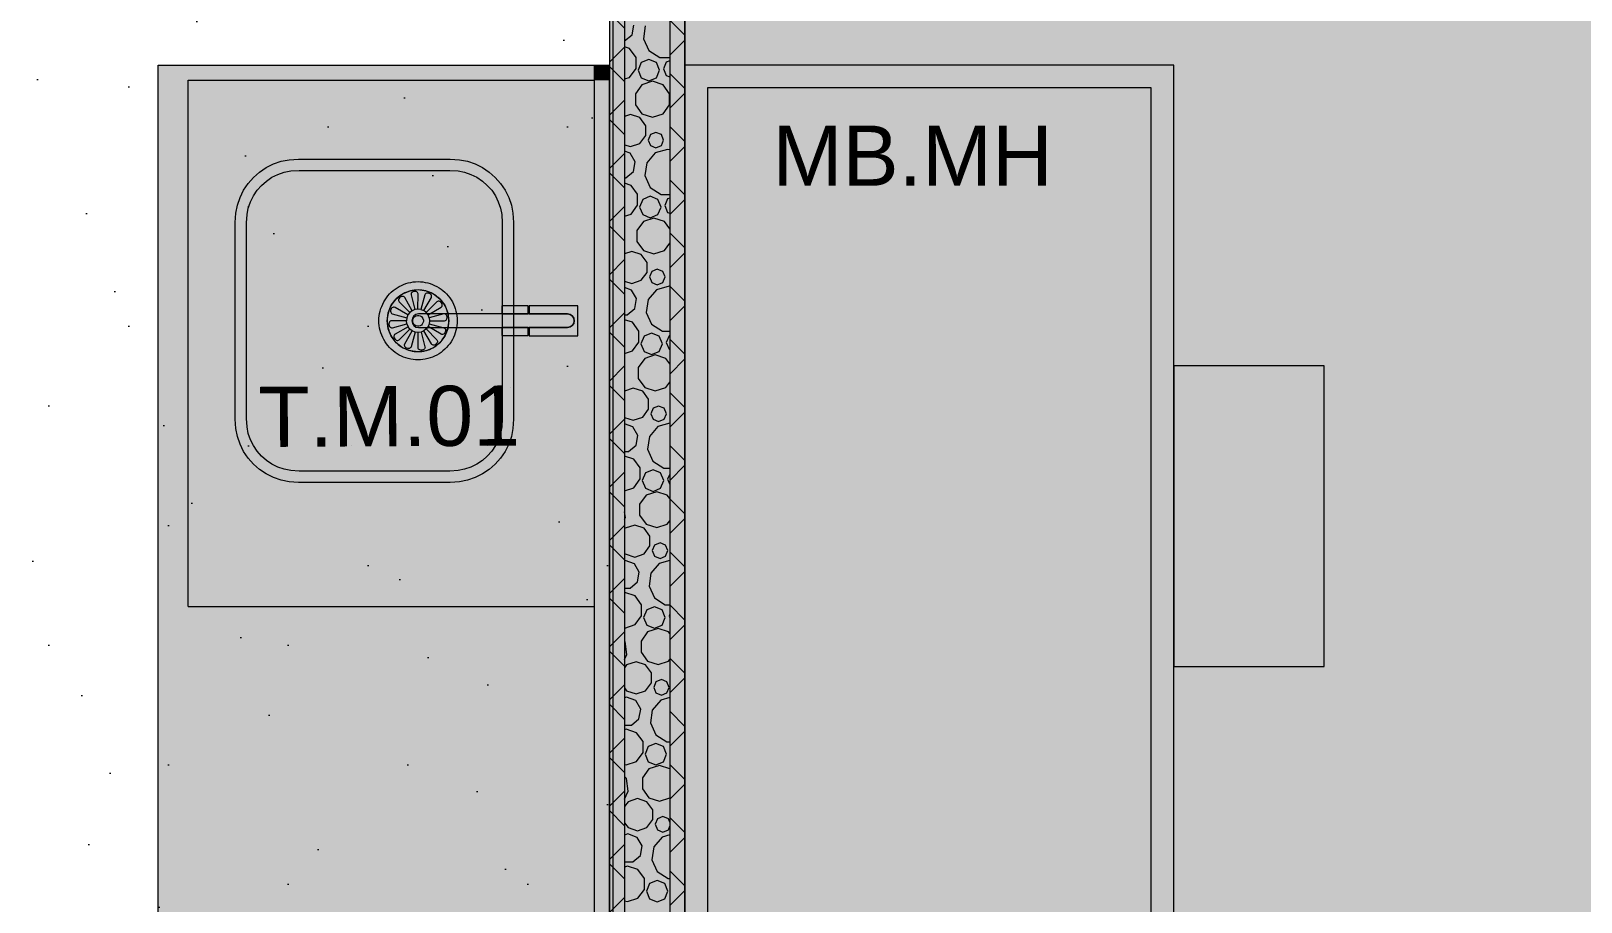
# Model space of a CAD drawing. Header units: metres. Extents: x -77 to 21.6, y -70.6 to -27.7.
# Drawn here: x -59.633 to -57.573, y -41.313 to -40.155 of the extents above; entities that cross this region are included whole.
import ezdxf

# ---------------------------------------------------------------- set-up
doc = ezdxf.new("R2010")
doc.units = ezdxf.units.M
doc.header["$MEASUREMENT"] = 0
for name, color, linetype, lineweight, true_color in [('LAJES.EST_Caneta_No__18', 7, 'Continuous', 0, 0xdfdfdf), ('LAJES.EST_Caneta_No__254', 7, 'Continuous', 0, 0xd1c9ad), ('LOUCAS-METAIS.ARQ_Caneta_No__13', 7, 'Continuous', 0, 0xaaaaaa), ('LOUCAS-METAIS.ARQ_Caneta_No__18', 7, 'Continuous', 0, 0xdfdfdf), ('LOUCAS-METAIS.ARQ_Caneta_No__19', 7, 'Continuous', 0, 0xe9e9e9), ('ZONA_Caneta_No__56', 7, 'Continuous', 0, 0xffe495)]:
    doc.layers.add(name, color=color, linetype=linetype, lineweight=lineweight, true_color=true_color)
for name, color, linetype, lineweight in [('LAJES.EST_Caneta_No__96', 252, 'Continuous', 0), ('MOBILIÁRIO_Caneta_No__96', 252, 'Continuous', 0), ('NOTAS BANCADAS_Caneta_No__99', 7, 'Continuous', 20), ('NOTAS-LAYOUT.EXEC_Caneta_No__99', 7, 'Continuous', 20), ('PAREDE CONSTRUIR_Caneta_No__241', 7, 'Continuous', 13), ('PAREDE CONSTRUIR_Caneta_No__83', 84, 'Continuous', 0), ('PAREDE CONSTRUIR_Caneta_No__96', 252, 'Continuous', 0)]:
    doc.layers.add(name, color=color, linetype=linetype, lineweight=lineweight)
for name, color, linetype in [('LOUCAS-METAIS.ARQ', 7, 'Continuous'), ('MOBILIÁRIO', 7, 'Continuous'), ('NOTAS BANCADAS', 7, 'Continuous'), ('NOTAS-LAYOUT.EXEC', 7, 'Continuous'), ('PAREDE CONSTRUIR', 7, 'Continuous')]:
    doc.layers.add(name, color=color, linetype=linetype)
doc.styles.add('GENERATED_STYLE_1', font='arial.ttf')
pattern_1 = [(45, (0, 0.5), (-0.159099, 0.159099), [0, -0.15, 0, -0.225]), (110, (0.5, 0.5), (0.21143084, 0.07695453), [0, -0.11, 0, -0.19])]
pattern_2 = [(45, (0, 0), (-0.03535534, 0.03535534), []), (135, (0, 0), (0.03535534, 0.03535534), [])]

# ---------------------------------------------------------------- blocks, each defined once
blk = doc.blocks.new('*X65')
at = {"layer": 'PAREDE CONSTRUIR_Caneta_No__96', "color": 252, "linetype": 'Continuous', "lineweight": 0}
for p, q in [((-58.8339, -40.1597), (-58.8316, -40.1468)), ((-58.8163, -40.1481), (-58.8187, -40.1651)), ((-58.8437, -40.168), (-58.8339, -40.1597)), ((-58.8187, -40.1651), (-58.8116, -40.1808)), ((-58.8371, -40.1782), (-58.8437, -40.176)), ((-58.8285, -40.19), (-58.8371, -40.1782)), ((-58.8285, -40.2046), (-58.8285, -40.19)), ((-58.8115, -40.1926), (-58.8216, -40.1968)), ((-58.8116, -40.1808), (-58.7971, -40.1901)), ((-58.8014, -40.1968), (-58.8115, -40.1926)), ((-58.7971, -40.1901), (-58.7837, -40.1901)), ((-58.8371, -40.2165), (-58.8285, -40.2046)), ((-58.8216, -40.1968), (-58.8258, -40.2069)), ((-58.8258, -40.2069), (-58.8216, -40.217)), ((-58.7972, -40.2069), (-58.8014, -40.1968)), ((-58.8014, -40.217), (-58.7972, -40.2069)), ((-58.7884, -40.1962), (-58.7921, -40.2051)), ((-58.7921, -40.2051), (-58.7884, -40.214)), ((-58.7837, -40.1943), (-58.7884, -40.1962)), ((-58.7884, -40.214), (-58.7837, -40.2159)), ((-58.8437, -40.2186), (-58.8371, -40.2165)), ((-58.8207, -40.2262), (-58.8293, -40.2382)), ((-58.8216, -40.217), (-58.8115, -40.2212)), ((-58.8066, -40.2217), (-58.8207, -40.2262)), ((-58.8115, -40.2212), (-58.8014, -40.217)), ((-58.7926, -40.2262), (-58.8066, -40.2217)), ((-58.784, -40.2382), (-58.7926, -40.2262)), ((-58.8293, -40.2382), (-58.8293, -40.2529)), ((-58.8293, -40.2529), (-58.8207, -40.2648)), ((-58.7926, -40.2648), (-58.784, -40.2529)), ((-58.784, -40.2529), (-58.784, -40.2382)), ((-58.8359, -40.266), (-58.8437, -40.2685)), ((-58.8234, -40.27), (-58.8359, -40.266)), ((-58.8156, -40.2807), (-58.8234, -40.27)), ((-58.8207, -40.2648), (-58.8066, -40.2694)), ((-58.8066, -40.2694), (-58.7926, -40.2648)), ((-58.8234, -40.3044), (-58.8156, -40.2938)), ((-58.8156, -40.2938), (-58.8156, -40.2807)), ((-58.8095, -40.2926), (-58.8125, -40.2999)), ((-58.8022, -40.2896), (-58.8095, -40.2926)), ((-58.7949, -40.2926), (-58.8022, -40.2896)), ((-58.7919, -40.2999), (-58.7949, -40.2926)), ((-58.8437, -40.306), (-58.8359, -40.3085)), ((-58.8363, -40.3174), (-58.8437, -40.3147)), ((-58.8297, -40.3288), (-58.8363, -40.3174)), ((-58.8359, -40.3085), (-58.8234, -40.3044)), ((-58.8031, -40.317), (-58.8144, -40.3301)), ((-58.8125, -40.2999), (-58.8095, -40.3072)), ((-58.8095, -40.3072), (-58.8022, -40.3103)), ((-58.7866, -40.3122), (-58.8031, -40.317)), ((-58.8022, -40.3103), (-58.7949, -40.3072)), ((-58.7949, -40.3072), (-58.7919, -40.2999)), ((-58.7837, -40.313), (-58.7866, -40.3122)), ((-58.832, -40.3417), (-58.8297, -40.3288)), ((-58.8144, -40.3301), (-58.8169, -40.3471)), ((-58.8437, -40.3502), (-58.8421, -40.3502)), ((-58.8352, -40.3602), (-58.8437, -40.3574)), ((-58.8421, -40.3502), (-58.832, -40.3417)), ((-58.8169, -40.3471), (-58.8097, -40.3628)), ((-58.8266, -40.372), (-58.8352, -40.3602)), ((-58.8266, -40.3866), (-58.8266, -40.372)), ((-58.8197, -40.3788), (-58.8239, -40.3889)), ((-58.8096, -40.3746), (-58.8197, -40.3788)), ((-58.8097, -40.3628), (-58.7952, -40.3721)), ((-58.7995, -40.3788), (-58.8096, -40.3746)), ((-58.7953, -40.3889), (-58.7995, -40.3788)), ((-58.7952, -40.3721), (-58.7837, -40.3721)), ((-58.7866, -40.3782), (-58.7903, -40.3871)), ((-58.7837, -40.377), (-58.7866, -40.3782)), ((-58.8437, -40.4012), (-58.8352, -40.3984)), ((-58.8352, -40.3984), (-58.8266, -40.3866)), ((-58.8239, -40.3889), (-58.8197, -40.399)), ((-58.8197, -40.399), (-58.8096, -40.4032)), ((-58.8096, -40.4032), (-58.7995, -40.399)), ((-58.7995, -40.399), (-58.7953, -40.3889)), ((-58.7903, -40.3871), (-58.7866, -40.396)), ((-58.7866, -40.396), (-58.7837, -40.3971)), ((-58.8188, -40.4082), (-58.8275, -40.4202)), ((-58.8275, -40.4202), (-58.8275, -40.4349)), ((-58.8048, -40.4037), (-58.8188, -40.4082)), ((-58.7908, -40.4082), (-58.8048, -40.4037)), ((-58.7837, -40.418), (-58.7908, -40.4082)), ((-58.8275, -40.4349), (-58.8188, -40.4468)), ((-58.7908, -40.4468), (-58.7837, -40.4371)), ((-58.834, -40.4479), (-58.8437, -40.4511)), ((-58.8215, -40.452), (-58.834, -40.4479)), ((-58.8138, -40.4627), (-58.8215, -40.452)), ((-58.8188, -40.4468), (-58.8048, -40.4514)), ((-58.8048, -40.4514), (-58.7908, -40.4468)), ((-58.8215, -40.4864), (-58.8138, -40.4758)), ((-58.8138, -40.4758), (-58.8138, -40.4627)), ((-58.8076, -40.4746), (-58.8107, -40.4819)), ((-58.8107, -40.4819), (-58.8076, -40.4892)), ((-58.8003, -40.4716), (-58.8076, -40.4746)), ((-58.793, -40.4746), (-58.8003, -40.4716)), ((-58.79, -40.4819), (-58.793, -40.4746)), ((-58.793, -40.4892), (-58.79, -40.4819)), ((-58.8437, -40.4874), (-58.834, -40.4905)), ((-58.8345, -40.4994), (-58.8437, -40.4961)), ((-58.8279, -40.5108), (-58.8345, -40.4994)), ((-58.834, -40.4905), (-58.8215, -40.4864)), ((-58.8013, -40.499), (-58.8126, -40.512)), ((-58.8076, -40.4892), (-58.8003, -40.4923)), ((-58.7847, -40.4942), (-58.8013, -40.499)), ((-58.8003, -40.4923), (-58.793, -40.4892)), ((-58.7837, -40.4945), (-58.7847, -40.4942)), ((-58.8402, -40.5321), (-58.8302, -40.5237)), ((-58.8302, -40.5237), (-58.8279, -40.5108)), ((-58.8126, -40.512), (-58.815, -40.5291)), ((-58.8437, -40.5321), (-58.8402, -40.5321)), ((-58.8334, -40.5422), (-58.8437, -40.5388)), ((-58.8248, -40.554), (-58.8334, -40.5422)), ((-58.815, -40.5291), (-58.8079, -40.5448)), ((-58.8248, -40.5686), (-58.8248, -40.554)), ((-58.8179, -40.5608), (-58.8221, -40.5709)), ((-58.8078, -40.5566), (-58.8179, -40.5608)), ((-58.8079, -40.5448), (-58.7933, -40.5541)), ((-58.7977, -40.5608), (-58.8078, -40.5566)), ((-58.7935, -40.5709), (-58.7977, -40.5608)), ((-58.7933, -40.5541), (-58.7837, -40.5541)), ((-58.7847, -40.5602), (-58.7884, -40.5691)), ((-58.7837, -40.5598), (-58.7847, -40.5602)), ((-58.8437, -40.5838), (-58.8334, -40.5804)), ((-58.8334, -40.5804), (-58.8248, -40.5686)), ((-58.8221, -40.5709), (-58.8179, -40.581)), ((-58.8179, -40.581), (-58.8078, -40.5852)), ((-58.8029, -40.5857), (-58.817, -40.5902)), ((-58.8078, -40.5852), (-58.7977, -40.581)), ((-58.7889, -40.5902), (-58.8029, -40.5857)), ((-58.7977, -40.581), (-58.7935, -40.5709)), ((-58.7884, -40.5691), (-58.7847, -40.578)), ((-58.7847, -40.578), (-58.7837, -40.5784)), ((-58.817, -40.5902), (-58.8256, -40.6022)), ((-58.8256, -40.6022), (-58.8256, -40.6169)), ((-58.7837, -40.5974), (-58.7889, -40.5902)), ((-58.8256, -40.6169), (-58.817, -40.6288)), ((-58.7889, -40.6288), (-58.7837, -40.6217)), ((-58.8322, -40.6299), (-58.8437, -40.6337)), ((-58.8197, -40.634), (-58.8322, -40.6299)), ((-58.8119, -40.6446), (-58.8197, -40.634)), ((-58.817, -40.6288), (-58.8029, -40.6334)), ((-58.8119, -40.6578), (-58.8119, -40.6446)), ((-58.8029, -40.6334), (-58.7889, -40.6288)), ((-58.8197, -40.6684), (-58.8119, -40.6578)), ((-58.8058, -40.6566), (-58.8088, -40.6639)), ((-58.8088, -40.6639), (-58.8058, -40.6712)), ((-58.7985, -40.6536), (-58.8058, -40.6566)), ((-58.7912, -40.6566), (-58.7985, -40.6536)), ((-58.7881, -40.6639), (-58.7912, -40.6566)), ((-58.7912, -40.6712), (-58.7881, -40.6639)), ((-58.8437, -40.6687), (-58.8322, -40.6725)), ((-58.8326, -40.6814), (-58.8437, -40.6774)), ((-58.826, -40.6928), (-58.8326, -40.6814)), ((-58.8322, -40.6725), (-58.8197, -40.6684)), ((-58.7994, -40.681), (-58.8107, -40.694)), ((-58.8058, -40.6712), (-58.7985, -40.6743)), ((-58.7837, -40.6764), (-58.7994, -40.681)), ((-58.7985, -40.6743), (-58.7912, -40.6712)), ((-58.8384, -40.7141), (-58.8283, -40.7057)), ((-58.8283, -40.7057), (-58.826, -40.6928)), ((-58.8107, -40.694), (-58.8132, -40.7111)), ((-58.8437, -40.7141), (-58.8384, -40.7141)), ((-58.8315, -40.7242), (-58.8437, -40.7202)), ((-58.8229, -40.736), (-58.8315, -40.7242)), ((-58.8132, -40.7111), (-58.806, -40.7268)), ((-58.806, -40.7268), (-58.7915, -40.7361)), ((-58.8229, -40.7506), (-58.8229, -40.736)), ((-58.816, -40.7427), (-58.8202, -40.7529)), ((-58.8059, -40.7386), (-58.816, -40.7427)), ((-58.7958, -40.7427), (-58.8059, -40.7386)), ((-58.7916, -40.7529), (-58.7958, -40.7427)), ((-58.7915, -40.7361), (-58.7837, -40.7361)), ((-58.7837, -40.7443), (-58.7865, -40.7511)), ((-58.8437, -40.7664), (-58.8315, -40.7624)), ((-58.8315, -40.7624), (-58.8229, -40.7506)), ((-58.8202, -40.7529), (-58.816, -40.763)), ((-58.816, -40.763), (-58.8059, -40.7672)), ((-58.8011, -40.7677), (-58.8151, -40.7722)), ((-58.8059, -40.7672), (-58.7958, -40.763)), ((-58.7871, -40.7722), (-58.8011, -40.7677)), ((-58.7958, -40.763), (-58.7916, -40.7529)), ((-58.7865, -40.7511), (-58.7837, -40.7579)), ((-58.8151, -40.7722), (-58.8238, -40.7842)), ((-58.8238, -40.7842), (-58.8238, -40.7989)), ((-58.7837, -40.7768), (-58.7871, -40.7722)), ((-58.8426, -40.8021), (-58.8437, -40.7942)), ((-58.8437, -40.8046), (-58.8426, -40.8021)), ((-58.8303, -40.8119), (-58.8428, -40.816)), ((-58.8178, -40.816), (-58.8303, -40.8119)), ((-58.8238, -40.7989), (-58.8151, -40.8108)), ((-58.8151, -40.8108), (-58.8011, -40.8154)), ((-58.8011, -40.8154), (-58.7871, -40.8108)), ((-58.7871, -40.8108), (-58.7837, -40.8062)), ((-58.8428, -40.816), (-58.8437, -40.8172)), ((-58.8101, -40.8266), (-58.8178, -40.816)), ((-58.8101, -40.8398), (-58.8101, -40.8266)), ((-58.8437, -40.8492), (-58.8428, -40.8504)), ((-58.8428, -40.8504), (-58.8303, -40.8545)), ((-58.8303, -40.8545), (-58.8178, -40.8504)), ((-58.8178, -40.8504), (-58.8101, -40.8398)), ((-58.8039, -40.8386), (-58.807, -40.8459)), ((-58.807, -40.8459), (-58.8039, -40.8532)), ((-58.7966, -40.8356), (-58.8039, -40.8386)), ((-58.8039, -40.8532), (-58.7966, -40.8563)), ((-58.7893, -40.8386), (-58.7966, -40.8356)), ((-58.7966, -40.8563), (-58.7893, -40.8532)), ((-58.7863, -40.8459), (-58.7893, -40.8386)), ((-58.7893, -40.8532), (-58.7863, -40.8459)), ((-58.8431, -40.8589), (-58.8437, -40.8592)), ((-58.8307, -40.8634), (-58.8431, -40.8589)), ((-58.8242, -40.8748), (-58.8307, -40.8634)), ((-58.7976, -40.863), (-58.8089, -40.876)), ((-58.7837, -40.8589), (-58.7976, -40.863)), ((-58.8365, -40.8961), (-58.8265, -40.8877)), ((-58.8265, -40.8877), (-58.8242, -40.8748)), ((-58.8089, -40.876), (-58.8113, -40.8931)), ((-58.8113, -40.8931), (-58.8041, -40.9088)), ((-58.8437, -40.8961), (-58.8365, -40.8961)), ((-58.8436, -40.9016), (-58.8437, -40.9017)), ((-58.8297, -40.9062), (-58.8436, -40.9016)), ((-58.8211, -40.918), (-58.8297, -40.9062)), ((-58.8041, -40.9088), (-58.7896, -40.9181)), ((-58.8297, -40.9444), (-58.8211, -40.9326)), ((-58.8211, -40.9326), (-58.8211, -40.918)), ((-58.8142, -40.9247), (-58.8184, -40.9349)), ((-58.8184, -40.9349), (-58.8142, -40.945)), ((-58.8041, -40.9206), (-58.8142, -40.9247)), ((-58.794, -40.9247), (-58.8041, -40.9206)), ((-58.7898, -40.9349), (-58.794, -40.9247)), ((-58.794, -40.945), (-58.7898, -40.9349)), ((-58.7896, -40.9181), (-58.7837, -40.9181)), ((-58.7837, -40.9307), (-58.7847, -40.9331)), ((-58.7847, -40.9331), (-58.7837, -40.9354)), ((-58.8437, -40.9489), (-58.8436, -40.949)), ((-58.8436, -40.949), (-58.8297, -40.9444)), ((-58.8133, -40.9542), (-58.8219, -40.9662)), ((-58.8142, -40.945), (-58.8041, -40.9491)), ((-58.7992, -40.9497), (-58.8133, -40.9542)), ((-58.8041, -40.9491), (-58.794, -40.945)), ((-58.7852, -40.9542), (-58.7992, -40.9497)), ((-58.7837, -40.9563), (-58.7852, -40.9542)), ((-58.8432, -40.967), (-58.8437, -40.9664)), ((-58.8407, -40.9841), (-58.8432, -40.967)), ((-58.8219, -40.9662), (-58.8219, -40.9809)), ((-58.8437, -40.9907), (-58.8407, -40.9841)), ((-58.8285, -40.9939), (-58.841, -40.998)), ((-58.816, -40.998), (-58.8285, -40.9939)), ((-58.8219, -40.9809), (-58.8133, -40.9928)), ((-58.8133, -40.9928), (-58.7992, -40.9974)), ((-58.7992, -40.9974), (-58.7852, -40.9928)), ((-58.7852, -40.9928), (-58.7837, -40.9908)), ((-58.841, -40.998), (-58.8437, -41.0018)), ((-58.8082, -41.0086), (-58.816, -40.998)), ((-58.8082, -41.0218), (-58.8082, -41.0086)), ((-58.7948, -41.0176), (-58.8021, -41.0206)), ((-58.7875, -41.0206), (-58.7948, -41.0176)), ((-58.8437, -41.0286), (-58.841, -41.0324)), ((-58.841, -41.0324), (-58.8285, -41.0365)), ((-58.8285, -41.0365), (-58.816, -41.0324)), ((-58.816, -41.0324), (-58.8082, -41.0218)), ((-58.8021, -41.0206), (-58.8051, -41.0279)), ((-58.8051, -41.0279), (-58.8021, -41.0352)), ((-58.8021, -41.0352), (-58.7948, -41.0383)), ((-58.7948, -41.0383), (-58.7875, -41.0352)), ((-58.7844, -41.0279), (-58.7875, -41.0206)), ((-58.7875, -41.0352), (-58.7844, -41.0279)), ((-58.8412, -41.0409), (-58.8437, -41.0418)), ((-58.8289, -41.0454), (-58.8412, -41.0409)), ((-58.8223, -41.0568), (-58.8289, -41.0454)), ((-58.8246, -41.0697), (-58.8223, -41.0568)), ((-58.807, -41.058), (-58.8095, -41.0751)), ((-58.7957, -41.045), (-58.807, -41.058)), ((-58.7837, -41.0415), (-58.7957, -41.045)), ((-58.8437, -41.0781), (-58.8347, -41.0781)), ((-58.8347, -41.0781), (-58.8246, -41.0697)), ((-58.8095, -41.0751), (-58.8023, -41.0908)), ((-58.8417, -41.0836), (-58.8437, -41.0843)), ((-58.8278, -41.0882), (-58.8417, -41.0836)), ((-58.8192, -41.1), (-58.8278, -41.0882)), ((-58.8192, -41.1146), (-58.8192, -41.1)), ((-58.8023, -41.0908), (-58.7878, -41.1001)), ((-58.7878, -41.1001), (-58.7837, -41.1001)), ((-58.8278, -41.1264), (-58.8192, -41.1146)), ((-58.8123, -41.1067), (-58.8165, -41.1168)), ((-58.8165, -41.1168), (-58.8123, -41.127)), ((-58.8022, -41.1026), (-58.8123, -41.1067)), ((-58.7921, -41.1067), (-58.8022, -41.1026)), ((-58.7879, -41.1168), (-58.7921, -41.1067)), ((-58.7921, -41.127), (-58.7879, -41.1168)), ((-58.8437, -41.1303), (-58.8417, -41.1309)), ((-58.8417, -41.1309), (-58.8278, -41.1264)), ((-58.8114, -41.1362), (-58.8201, -41.1482)), ((-58.8123, -41.127), (-58.8022, -41.1311)), ((-58.7974, -41.1317), (-58.8114, -41.1362)), ((-58.8022, -41.1311), (-58.7921, -41.127)), ((-58.7837, -41.1361), (-58.7974, -41.1317)), ((-58.8413, -41.149), (-58.8437, -41.1463)), ((-58.8389, -41.1661), (-58.8413, -41.149)), ((-58.8201, -41.1482), (-58.8201, -41.1629)), ((-58.8437, -41.1767), (-58.8389, -41.1661)), ((-58.8391, -41.18), (-58.8437, -41.1863)), ((-58.8266, -41.1759), (-58.8391, -41.18)), ((-58.8141, -41.18), (-58.8266, -41.1759)), ((-58.8201, -41.1629), (-58.8114, -41.1748)), ((-58.8064, -41.1906), (-58.8141, -41.18)), ((-58.8114, -41.1748), (-58.7974, -41.1794)), ((-58.7974, -41.1794), (-58.7837, -41.1749)), ((-58.8064, -41.2038), (-58.8064, -41.1906)), ((-58.8002, -41.2026), (-58.8033, -41.2099)), ((-58.7929, -41.1996), (-58.8002, -41.2026)), ((-58.7856, -41.2026), (-58.7929, -41.1996)), ((-58.7837, -41.2072), (-58.7856, -41.2026)), ((-58.8437, -41.2081), (-58.8391, -41.2144)), ((-58.8394, -41.2229), (-58.8437, -41.2245)), ((-58.827, -41.2274), (-58.8394, -41.2229)), ((-58.8391, -41.2144), (-58.8266, -41.2185)), ((-58.8266, -41.2185), (-58.8141, -41.2144)), ((-58.8141, -41.2144), (-58.8064, -41.2038)), ((-58.8033, -41.2099), (-58.8002, -41.2172)), ((-58.8002, -41.2172), (-58.7929, -41.2203)), ((-58.7837, -41.224), (-58.7939, -41.227)), ((-58.7929, -41.2203), (-58.7856, -41.2172)), ((-58.7856, -41.2172), (-58.7837, -41.2126)), ((-58.8205, -41.2388), (-58.827, -41.2274)), ((-58.8228, -41.2517), (-58.8205, -41.2388)), ((-58.8051, -41.24), (-58.8076, -41.2571)), ((-58.7939, -41.227), (-58.8051, -41.24)), ((-58.8437, -41.2601), (-58.8328, -41.2601)), ((-58.8328, -41.2601), (-58.8228, -41.2517)), ((-58.8076, -41.2571), (-58.8004, -41.2728)), ((-58.8399, -41.2656), (-58.8437, -41.2669)), ((-58.826, -41.2702), (-58.8399, -41.2656)), ((-58.8174, -41.282), (-58.826, -41.2702)), ((-58.8174, -41.2966), (-58.8174, -41.282)), ((-58.8004, -41.2846), (-58.8105, -41.2887)), ((-58.8004, -41.2728), (-58.7859, -41.2821)), ((-58.7903, -41.2887), (-58.8004, -41.2846)), ((-58.7859, -41.2821), (-58.7837, -41.2821)), ((-58.826, -41.3084), (-58.8174, -41.2966)), ((-58.8105, -41.2887), (-58.8147, -41.2988)), ((-58.8147, -41.2988), (-58.8105, -41.309)), ((-58.7861, -41.2988), (-58.7903, -41.2887)), ((-58.7903, -41.309), (-58.7861, -41.2988)), ((-58.8437, -41.3117), (-58.8399, -41.3129)), ((-58.8399, -41.3129), (-58.826, -41.3084)), ((-58.8105, -41.309), (-58.8004, -41.3131)), ((-58.8004, -41.3131), (-58.7903, -41.309))]:
    blk.add_line(p, q, dxfattribs=at)
blk = doc.blocks.new('LEM_cuba tramontina 400x340x140')
at = {"layer": 'LOUCAS-METAIS.ARQ_Caneta_No__18', "linetype": 'Continuous', "lineweight": 0, "true_color": 0xdfdfdf}
blk.add_hatch(color=254, dxfattribs=at).paths.add_polyline_path([(0.0843, 0.43), (0.0718, 0.4292), (0.0612, 0.4271), (0.051, 0.4236), (0.0413, 0.4188), (0.0324, 0.4128), (0.0243, 0.4057), (0.0172, 0.3976), (0.0112, 0.3887), (0.0064, 0.379), (0.0029, 0.3688), (0.0008, 0.3582), (0, 0.3457), (0, 0.0843), (0.0008, 0.0718), (0.0029, 0.0612), (0.0064, 0.051), (0.0112, 0.0413), (0.0172, 0.0324), (0.0243, 0.0243), (0.0324, 0.0172), (0.0413, 0.0112), (0.051, 0.0064), (0.0612, 0.0029), (0.0718, 0.0008), (0.0843, 0), (0.2857, 0), (0.2982, 0.0008), (0.3088, 0.0029), (0.319, 0.0064), (0.3287, 0.0112), (0.3376, 0.0172), (0.3457, 0.0243), (0.3528, 0.0324), (0.3588, 0.0413), (0.3636, 0.051), (0.3671, 0.0612), (0.3692, 0.0718), (0.37, 0.0843), (0.37, 0.3457), (0.3692, 0.3582), (0.3671, 0.3688), (0.3636, 0.379), (0.3588, 0.3887), (0.3528, 0.3976), (0.3457, 0.4057), (0.3376, 0.4128), (0.3287, 0.4188), (0.319, 0.4236), (0.3088, 0.4271), (0.2982, 0.4292), (0.2857, 0.43)])
at = {"layer": 'LOUCAS-METAIS.ARQ_Caneta_No__13', "color": 253, "linetype": 'Continuous', "lineweight": 0, "true_color": 0xaaaaaa, "flags": 128}
for points in [[(0.0843, 0.43), (0.0718, 0.4292), (0.0612, 0.4271), (0.051, 0.4236), (0.0413, 0.4188), (0.0324, 0.4128), (0.0243, 0.4057), (0.0172, 0.3976), (0.0112, 0.3887), (0.0064, 0.379), (0.0029, 0.3688), (0.0008, 0.3582), (0, 0.3457), (0, 0.0843), (0.0008, 0.0718), (0.0029, 0.0612), (0.0064, 0.051), (0.0112, 0.0413), (0.0172, 0.0324), (0.0243, 0.0243), (0.0324, 0.0172), (0.0413, 0.0112), (0.051, 0.0064), (0.0612, 0.0029), (0.0718, 0.0008), (0.0843, 0), (0.2857, 0), (0.2982, 0.0008), (0.3088, 0.0029), (0.319, 0.0064), (0.3287, 0.0112), (0.3376, 0.0172), (0.3457, 0.0243), (0.3528, 0.0324), (0.3588, 0.0413), (0.3636, 0.051), (0.3671, 0.0612), (0.3692, 0.0718), (0.37, 0.0843), (0.37, 0.3457), (0.3692, 0.3582), (0.3671, 0.3688), (0.3636, 0.379), (0.3588, 0.3887), (0.3528, 0.3976), (0.3457, 0.4057), (0.3376, 0.4128), (0.3287, 0.4188), (0.319, 0.4236), (0.3088, 0.4271), (0.2982, 0.4292), (0.2857, 0.43)], [(0.3049, 0.0174), (0.3132, 0.0203), (0.3211, 0.0242), (0.3285, 0.0291), (0.3351, 0.0349), (0.3409, 0.0415), (0.3458, 0.0489), (0.3497, 0.0568), (0.3526, 0.0651), (0.3543, 0.0738), (0.355, 0.0848), (0.355, 0.3452), (0.3543, 0.3562), (0.3526, 0.3649), (0.3497, 0.3732), (0.3458, 0.3811), (0.3409, 0.3885), (0.3351, 0.3951), (0.3285, 0.4009), (0.3211, 0.4058), (0.3132, 0.4097), (0.3049, 0.4126), (0.2962, 0.4143), (0.2852, 0.415), (0.0848, 0.415), (0.0738, 0.4143), (0.0651, 0.4126), (0.0568, 0.4097), (0.0489, 0.4058), (0.0415, 0.4009), (0.0349, 0.3951), (0.0291, 0.3885), (0.0242, 0.3811), (0.0203, 0.3732), (0.0174, 0.3649), (0.0157, 0.3562), (0.015, 0.3452), (0.015, 0.0848), (0.0157, 0.0738), (0.0174, 0.0651), (0.0203, 0.0568), (0.0242, 0.0489), (0.0291, 0.0415), (0.0349, 0.0349), (0.0415, 0.0291), (0.0489, 0.0242), (0.0568, 0.0203), (0.0651, 0.0174), (0.0738, 0.0157), (0.0848, 0.015), (0.2852, 0.015), (0.2962, 0.0157)], [(0.1671, 0.1819), (0.1691, 0.1844), (0.1709, 0.1871), (0.1726, 0.1899), (0.174, 0.1929), (0.1753, 0.1959), (0.1765, 0.1989), (0.1774, 0.2021), (0.1781, 0.2053), (0.1786, 0.2085), (0.1789, 0.2117), (0.179, 0.215), (0.1789, 0.2183), (0.1786, 0.2215), (0.1781, 0.2247), (0.1774, 0.2279), (0.1765, 0.2311), (0.1753, 0.2341), (0.174, 0.2371), (0.1726, 0.2401), (0.1709, 0.2429), (0.1691, 0.2456), (0.1671, 0.2481), (0.1649, 0.2506), (0.1626, 0.2529), (0.1601, 0.2551), (0.1576, 0.2571), (0.1549, 0.2589), (0.152, 0.2606), (0.1491, 0.2621), (0.1461, 0.2633), (0.1431, 0.2645), (0.1399, 0.2654), (0.1367, 0.2661), (0.1335, 0.2666), (0.1303, 0.2669), (0.127, 0.267), (0.1237, 0.2669), (0.1205, 0.2666), (0.1173, 0.2661), (0.1141, 0.2654), (0.1109, 0.2645), (0.1079, 0.2633), (0.1049, 0.2621), (0.1019, 0.2606), (0.0991, 0.2589), (0.0964, 0.2571), (0.0939, 0.2551), (0.0914, 0.2529), (0.0891, 0.2506), (0.0869, 0.2481), (0.0849, 0.2456), (0.0831, 0.2429), (0.0814, 0.2401), (0.0799, 0.2371), (0.0787, 0.2341), (0.0775, 0.2311), (0.0766, 0.2279), (0.0759, 0.2247), (0.0754, 0.2215), (0.0751, 0.2183), (0.075, 0.215), (0.0751, 0.2117), (0.0754, 0.2085), (0.0759, 0.2053), (0.0766, 0.2021), (0.0775, 0.1989), (0.0787, 0.1959), (0.0799, 0.1929), (0.0814, 0.1899), (0.0831, 0.1871), (0.0849, 0.1844), (0.0869, 0.1819), (0.0891, 0.1794), (0.0914, 0.1771), (0.0939, 0.1749), (0.0964, 0.1729), (0.0991, 0.1711), (0.1019, 0.1694), (0.1049, 0.1679), (0.1079, 0.1667), (0.1109, 0.1655), (0.1141, 0.1646), (0.1173, 0.1639), (0.1205, 0.1634), (0.1237, 0.1631), (0.127, 0.163), (0.1303, 0.1631), (0.1335, 0.1634), (0.1367, 0.1639), (0.1399, 0.1646), (0.1431, 0.1655), (0.1461, 0.1667), (0.1491, 0.1679), (0.152, 0.1694), (0.1549, 0.1711), (0.1576, 0.1729), (0.1601, 0.1749), (0.1626, 0.1771), (0.1649, 0.1794)], [(0.1475, 0.1792), (0.156, 0.1857), (0.1625, 0.1943), (0.1666, 0.2043), (0.168, 0.215), (0.1666, 0.2257), (0.1625, 0.2357), (0.156, 0.2443), (0.1475, 0.2508), (0.1376, 0.255), (0.127, 0.2564), (0.1164, 0.255), (0.1065, 0.2508), (0.098, 0.2443), (0.0915, 0.2357), (0.0874, 0.2257), (0.086, 0.215), (0.0861, 0.2176), (0.0864, 0.2201), (0.0868, 0.2227), (0.0873, 0.2252), (0.0881, 0.2277), (0.0889, 0.2301), (0.0899, 0.2325), (0.0911, 0.2347), (0.0924, 0.237), (0.0939, 0.2391), (0.0955, 0.2411), (0.0972, 0.2431), (0.099, 0.2449), (0.1009, 0.2466), (0.1029, 0.2482), (0.1051, 0.2496), (0.1073, 0.2509), (0.1096, 0.2521), (0.1119, 0.2531), (0.1144, 0.254), (0.1168, 0.2547), (0.1194, 0.2553), (0.1219, 0.2557), (0.1245, 0.2559), (0.127, 0.256), (0.1296, 0.2559), (0.1322, 0.2557), (0.1347, 0.2553), (0.1372, 0.2547), (0.1397, 0.254), (0.1421, 0.2531), (0.1445, 0.2521), (0.1468, 0.2509), (0.149, 0.2496), (0.1511, 0.2482), (0.1532, 0.2466), (0.1551, 0.2449), (0.1569, 0.2431), (0.1586, 0.2411), (0.1602, 0.2391), (0.1617, 0.237), (0.163, 0.2347), (0.1641, 0.2325), (0.1652, 0.2301), (0.166, 0.2277), (0.1667, 0.2252), (0.1673, 0.2227), (0.1677, 0.2201), (0.168, 0.2176), (0.168, 0.215), (0.168, 0.2124), (0.1677, 0.2099), (0.1673, 0.2073), (0.1667, 0.2048), (0.166, 0.2023), (0.1652, 0.1999), (0.1641, 0.1975), (0.163, 0.1953), (0.1617, 0.193), (0.1602, 0.1909), (0.1586, 0.1889), (0.1569, 0.1869), (0.1551, 0.1851), (0.1532, 0.1834), (0.1511, 0.1818), (0.149, 0.1804), (0.1468, 0.1791), (0.1445, 0.1779), (0.1421, 0.1769), (0.1397, 0.176), (0.1372, 0.1753), (0.1347, 0.1747), (0.1322, 0.1743), (0.1296, 0.1741), (0.127, 0.174), (0.1245, 0.1741), (0.1219, 0.1743), (0.1194, 0.1747), (0.1168, 0.1753), (0.1144, 0.176), (0.1119, 0.1769), (0.1096, 0.1779), (0.1073, 0.1791), (0.1051, 0.1804), (0.1029, 0.1818), (0.1009, 0.1834), (0.099, 0.1851), (0.0972, 0.1869), (0.0955, 0.1889), (0.0939, 0.1909), (0.0924, 0.193), (0.0911, 0.1953), (0.0899, 0.1975), (0.0889, 0.1999), (0.0881, 0.2023), (0.0873, 0.2048), (0.0868, 0.2073), (0.0864, 0.2099), (0.0861, 0.2124), (0.086, 0.215), (0.0874, 0.2043), (0.0915, 0.1943), (0.098, 0.1857), (0.1065, 0.1792), (0.1164, 0.175), (0.127, 0.1736), (0.1376, 0.175)], [(0.1279, 0.2078), (0.1297, 0.2083), (0.1314, 0.2092), (0.1327, 0.2106), (0.1336, 0.2122), (0.1341, 0.214), (0.1341, 0.2159), (0.1336, 0.2178), (0.1327, 0.2194), (0.1314, 0.2207), (0.1298, 0.2217), (0.1279, 0.2222), (0.1261, 0.2222), (0.1243, 0.2217), (0.1226, 0.2208), (0.1213, 0.2194), (0.1204, 0.2178), (0.1199, 0.216), (0.1199, 0.2141), (0.1204, 0.2122), (0.1213, 0.2106), (0.1226, 0.2093), (0.1242, 0.2083), (0.126, 0.2078)]]:
    blk.add_lwpolyline(points, close=True, dxfattribs=at)
for points in [[(0.1231, 0.23), (0.1194, 0.2285), (0.1093, 0.2459), (0.109, 0.2469), (0.109, 0.2479), (0.1093, 0.249), (0.11, 0.25), (0.111, 0.2508), (0.1121, 0.2514), (0.1133, 0.2518), (0.1146, 0.2519), (0.1157, 0.2517), (0.1167, 0.2512), (0.1174, 0.2504), (0.1179, 0.2495), (0.1231, 0.23), (0.1271, 0.2305), (0.1311, 0.23), (0.1348, 0.2284), (0.1379, 0.2259), (0.1404, 0.2227), (0.1419, 0.2189), (0.1424, 0.2149), (0.1624, 0.215), (0.1633, 0.2148), (0.1642, 0.2143), (0.165, 0.2134), (0.1655, 0.2124), (0.1657, 0.2111), (0.1657, 0.2098), (0.1654, 0.2086), (0.1648, 0.2074), (0.1641, 0.2065), (0.1631, 0.2059), (0.1621, 0.2056), (0.1611, 0.2057), (0.1418, 0.2109), (0.1403, 0.2071), (0.1576, 0.1971), (0.1584, 0.1965), (0.1589, 0.1956), (0.1591, 0.1945), (0.159, 0.1933), (0.1586, 0.1921), (0.158, 0.191), (0.1571, 0.19), (0.156, 0.1893), (0.1549, 0.1889), (0.1538, 0.1889), (0.1528, 0.1892), (0.152, 0.1897), (0.1378, 0.2039), (0.1403, 0.2071)], [(0.1271, 0.2305), (0.127, 0.2507), (0.1272, 0.2517), (0.1277, 0.2526), (0.1285, 0.2534), (0.1296, 0.2539), (0.1308, 0.2541), (0.1321, 0.2541), (0.1334, 0.2538), (0.1345, 0.2532), (0.1354, 0.2524), (0.136, 0.2515), (0.1363, 0.2505), (0.1362, 0.2495), (0.1311, 0.23)], [(0.1348, 0.2284), (0.1447, 0.2459), (0.1453, 0.2467), (0.1462, 0.2472), (0.1473, 0.2474), (0.1485, 0.2473), (0.1497, 0.2469), (0.1508, 0.2463), (0.1517, 0.2454), (0.1524, 0.2443), (0.1528, 0.2432), (0.1529, 0.2421), (0.1526, 0.2411), (0.152, 0.2402), (0.1379, 0.2259)], [(0.1122, 0.2191), (0.1116, 0.2151), (0.0916, 0.215), (0.0907, 0.2152), (0.0898, 0.2157), (0.089, 0.2166), (0.0885, 0.2176), (0.0883, 0.2189), (0.0883, 0.2202), (0.0886, 0.2214), (0.0892, 0.2226), (0.0899, 0.2235), (0.0909, 0.2241), (0.0919, 0.2244), (0.0929, 0.2243), (0.1122, 0.2191), (0.1137, 0.2229), (0.1162, 0.2261), (0.1194, 0.2285)], [(0.1137, 0.2229), (0.0964, 0.2329), (0.0956, 0.2335), (0.0951, 0.2344), (0.0949, 0.2355), (0.095, 0.2367), (0.0954, 0.2379), (0.096, 0.239), (0.0969, 0.24), (0.098, 0.2407), (0.0991, 0.2411), (0.1002, 0.2411), (0.1012, 0.2408), (0.102, 0.2403), (0.1162, 0.2261)], [(0.1404, 0.2227), (0.1576, 0.2328), (0.1586, 0.2332), (0.1596, 0.2332), (0.1607, 0.2328), (0.1616, 0.2322), (0.1625, 0.2312), (0.1631, 0.2301), (0.1634, 0.2288), (0.1635, 0.2276), (0.1633, 0.2264), (0.1628, 0.2254), (0.1621, 0.2247), (0.1612, 0.2242), (0.1419, 0.2189)], [(0.1116, 0.2151), (0.1121, 0.2111), (0.0928, 0.2058), (0.0919, 0.2053), (0.0912, 0.2046), (0.0907, 0.2036), (0.0905, 0.2024), (0.0906, 0.2012), (0.0909, 0.1999), (0.0915, 0.1988), (0.0924, 0.1978), (0.0933, 0.1972), (0.0944, 0.1968), (0.0954, 0.1968), (0.0964, 0.1972), (0.1136, 0.2073), (0.1161, 0.2041), (0.102, 0.1898), (0.1014, 0.1889), (0.1011, 0.1879), (0.1012, 0.1868), (0.1016, 0.1857), (0.1023, 0.1846), (0.1032, 0.1837), (0.1043, 0.1831), (0.1055, 0.1827), (0.1067, 0.1826), (0.1078, 0.1828), (0.1087, 0.1833), (0.1093, 0.1841), (0.1192, 0.2016), (0.1229, 0.2), (0.1178, 0.1805), (0.1177, 0.1795), (0.118, 0.1785), (0.1186, 0.1776), (0.1195, 0.1768), (0.1206, 0.1762), (0.1219, 0.1759), (0.1232, 0.1759), (0.1244, 0.1761), (0.1255, 0.1766), (0.1263, 0.1774), (0.1268, 0.1783), (0.127, 0.1793), (0.1269, 0.1995), (0.1309, 0.2), (0.1361, 0.1805), (0.1366, 0.1796), (0.1373, 0.1788), (0.1383, 0.1783), (0.1394, 0.1781), (0.1407, 0.1782), (0.1419, 0.1786), (0.143, 0.1792), (0.144, 0.18), (0.1446, 0.181), (0.145, 0.1821), (0.145, 0.1831), (0.1447, 0.1841), (0.1346, 0.2015), (0.1378, 0.2039)], [(0.1121, 0.2111), (0.1136, 0.2073)], [(0.1418, 0.2109), (0.1424, 0.2149)], [(0.1161, 0.2041), (0.1192, 0.2016)], [(0.1229, 0.2), (0.1269, 0.1995)], [(0.1309, 0.2), (0.1346, 0.2015)]]:
    blk.add_lwpolyline(points, dxfattribs=at)
blk = doc.blocks.new('Tap 26_2')
at = {"layer": 'LOUCAS-METAIS.ARQ_Caneta_No__19', "linetype": 'Continuous', "lineweight": 0, "true_color": 0xe9e9e9}
for points in [[(-0.02, -0.021), (-0.009, -0.021), (-0.009, 0.03, -1), (0.009, 0.03), (0.009, -0.021), (0.02, -0.021), (0.02, 0.044), (-0.02, 0.044)], [(-0.009, -0.1679, 1), (0.009, -0.1678), (0.009, 0.03, 1), (-0.009, 0.03)], [(-0.0197, -0.057), (-0.009, -0.057), (-0.009, -0.022), (-0.0197, -0.022)], [(0.0197, -0.057), (0.0197, -0.022), (0.009, -0.022), (0.009, -0.057)]]:
    blk.add_hatch(color=254, dxfattribs=at).paths.add_polyline_path(points)
at = {"layer": 'LOUCAS-METAIS.ARQ_Caneta_No__13', "color": 253, "linetype": 'Continuous', "lineweight": 0, "true_color": 0xaaaaaa, "flags": 128}
for points in [[(-0.02, -0.021), (-0.009, -0.021), (-0.009, 0.03, -1), (0.009, 0.03), (0.009, -0.021), (0.02, -0.021), (0.02, 0.044), (-0.02, 0.044)], [(-0.009, -0.1679, 1), (0.009, -0.1678), (0.009, 0.03, 1), (-0.009, 0.03)]]:
    blk.add_lwpolyline(points, format="xyb", close=True, dxfattribs=at)
for points in [[(-0.0197, -0.057), (-0.009, -0.057), (-0.009, -0.022), (-0.0197, -0.022)], [(0.0197, -0.057), (0.0197, -0.022), (0.009, -0.022), (0.009, -0.057)]]:
    blk.add_lwpolyline(points, close=True, dxfattribs=at)
blk = doc.blocks.new('Examination Table 26[73]_6', base_point=(-58.1137, -40.2002))
at = {"layer": 'MOBILIÁRIO_Caneta_No__96', "color": 252, "linetype": 'Continuous', "lineweight": 20}
for p in [(-58.7337, -41.4802), (-58.5537, -41.6602)]:
    blk.add_line(p, (-58.5537, -41.4802), dxfattribs=at)
at = {"layer": 'MOBILIÁRIO_Caneta_No__96', "color": 252, "linetype": 'Continuous', "lineweight": 20, "flags": 128}
for points in [[(-58.1137, -40.2002), (-58.7637, -40.2002), (-58.7637, -42.1002), (-58.1137, -42.1002)], [(-58.1437, -40.2302), (-58.7337, -40.2302), (-58.7337, -41.4802), (-58.5537, -41.6602), (-58.1437, -41.6602)], [(-58.1137, -40.6002), (-58.1137, -41.0002), (-57.9137, -41.0002), (-57.9137, -40.6002)], [(-58.1737, -41.6602), (-58.5537, -41.6602), (-58.5937, -41.6202), (-58.7037, -41.6202), (-58.7037, -42.0402), (-58.1737, -42.0402)]]:
    blk.add_lwpolyline(points, close=True, dxfattribs=at)
blk = doc.blocks.new('Label_50_6', base_point=(-59.2141, -40.6031))
at = {"layer": 'NOTAS BANCADAS_Caneta_No__99', "color": 7, "lineweight": 20, "insert": (-59.0443, -40.6265), "char_height": 0.08, "attachment_point": 2, "rotation": 0.323, "style": 'GENERATED_STYLE_1'}
blk.add_mtext('\\A1;{\\pqc;\\pt0,99;\\fArial|b0|i0|c0|p0;\\W1.000000;T.M.01\\fArial|b0|i0|c0|p0;\\W1.000000;\\A1{\\H.66x;\\S^  ;}\\fArial|b0|i0|c0|p0;\\W1.000000;\\fArial|b0|i0|c0|p0;\\W1.000000;\\A1{\\H.66x;\\S^  ;}\\fArial|b0|i0|c0|p0;\\W1.000000;\\fArial|b0|i0|c0|p0;\\W1.000000;\\fArial|b0|i0|c0|p0;\\W1.000000;\\fArial|b0|i0|c0|p0;\\W1.000000;\\fArial|b0|i0|c0|p0;\\W1.000000;\\fArial|b0|i0|c0|p0;\\W1.000000;\\fArial|b0|i0|c0|p0;\\W1.000000;\\A1{\\H.66x;\\S^  ;}\\fArial|b0|i0|c0|p0;\\W1.000000;\\fArial|b0|i0|c0|p0;\\W1.000000;\\A1{\\H.66x;\\S^  ;}\\fArial|b0|i0|c0|p0;\\W1.000000;\\fArial|b0|i0|c0|p0;\\W1.000000;\\fArial|b0|i0|c0|p0;\\W1.000000;\\fArial|b0|i0|c0|p0;\\W1.000000;\\fArial|b0|i0|c0|p0;\\W1.000000;\\fArial|b0|i0|c0|p0;\\W1.000000;\\fArial|b0|i0|c0|p0;\\W1.000000;\\A1{\\H.66x;\\S^  ;}\\fArial|b0|i0|c0|p0;\\W1.000000;\\fArial|b0|i0|c0|p0;\\W1.000000;\\A1{\\H.66x;\\S^  ;}\\fArial|b0|i0|c0|p0;\\W1.000000;\\fArial|b0|i0|c0|p0;\\W1.000000;\\fArial|b0|i0|c0|p0;\\W1.000000;\\fArial|b0|i0|c0|p0;\\W1.000000;\\fArial|b0|i0|c0|p0;\\W1.000000;\\fArial|b0|i0|c0|p0;\\W1.000000;\\fArial|b0|i0|c0|p0;\\W1.000000;\\A1{\\H.66x;\\S^  ;}\\fArial|b0|i0|c0|p0;\\W1.000000;\\fArial|b0|i0|c0|p0;\\W1.000000;\\A1{\\H.66x;\\S^  ;}\\fArial|b0|i0|c0|p0;\\W1.000000;\\fArial|b0|i0|c0|p0;\\W1.000000;\\fArial|b0|i0|c0|p0;\\W1.000000;\\fArial|b0|i0|c0|p0;\\W1.000000;\\fArial|b0|i0|c0|p0;\\W1.000000;\\fArial|b0|i0|c0|p0;\\W1.000000;\\fArial|b0|i0|c0|p0;\\W1.000000;\\A1{\\H.66x;\\S^  ;}\\fArial|b0|i0|c0|p0;\\W1.000000;\\fArial|b0|i0|c0|p0;\\W1.000000;\\A1{\\H.66x;\\S^  ;}\\fArial|b0|i0|c0|p0;\\W1.000000;\\fArial|b0|i0|c0|p0;\\W1.000000;\\fArial|b0|i0|c0|p0;\\W1.000000;\\fArial|b0|i0|c0|p0;\\W1.000000;\\fArial|b0|i0|c0|p0;\\W1.000000;\\fArial|b0|i0|c0|p0;\\W1.000000;\\fArial|b0|i0|c0|p0;\\W1.000000;\\A1{\\H.66x;\\S^  ;}\\fArial|b0|i0|c0|p0;\\W1.000000;}', dxfattribs=at)
blk = doc.blocks.new('Label_136_6', base_point=(-58.5361, -40.2563))
at = {"layer": 'NOTAS-LAYOUT.EXEC_Caneta_No__99', "color": 7, "lineweight": 20, "insert": (-58.3482, -40.2806), "char_height": 0.08, "attachment_point": 2, "style": 'GENERATED_STYLE_1'}
blk.add_mtext('\\A1;{\\pqc;\\pt0,99;\\fArial|b0|i0|c0|p0;\\W1.000000;MB.MH\\fArial|b0|i0|c0|p0;\\W1.000000;\\A1{\\H.66x;\\S^  ;}\\fArial|b0|i0|c0|p0;\\W1.000000;\\fArial|b0|i0|c0|p0;\\W1.000000;\\A1{\\H.66x;\\S^  ;}\\fArial|b0|i0|c0|p0;\\W1.000000;\\fArial|b0|i0|c0|p0;\\W1.000000;\\fArial|b0|i0|c0|p0;\\W1.000000;\\fArial|b0|i0|c0|p0;\\W1.000000;\\fArial|b0|i0|c0|p0;\\W1.000000;\\fArial|b0|i0|c0|p0;\\W1.000000;\\fArial|b0|i0|c0|p0;\\W1.000000;\\A1{\\H.66x;\\S^  ;}\\fArial|b0|i0|c0|p0;\\W1.000000;\\fArial|b0|i0|c0|p0;\\W1.000000;\\A1{\\H.66x;\\S^  ;}\\fArial|b0|i0|c0|p0;\\W1.000000;\\fArial|b0|i0|c0|p0;\\W1.000000;\\fArial|b0|i0|c0|p0;\\W1.000000;\\fArial|b0|i0|c0|p0;\\W1.000000;\\fArial|b0|i0|c0|p0;\\W1.000000;\\fArial|b0|i0|c0|p0;\\W1.000000;\\fArial|b0|i0|c0|p0;\\W1.000000;\\A1{\\H.66x;\\S^  ;}\\fArial|b0|i0|c0|p0;\\W1.000000;\\fArial|b0|i0|c0|p0;\\W1.000000;\\A1{\\H.66x;\\S^  ;}\\fArial|b0|i0|c0|p0;\\W1.000000;\\fArial|b0|i0|c0|p0;\\W1.000000;\\fArial|b0|i0|c0|p0;\\W1.000000;\\fArial|b0|i0|c0|p0;\\W1.000000;\\fArial|b0|i0|c0|p0;\\W1.000000;\\fArial|b0|i0|c0|p0;\\W1.000000;\\fArial|b0|i0|c0|p0;\\W1.000000;\\A1{\\H.66x;\\S^  ;}\\fArial|b0|i0|c0|p0;\\W1.000000;\\fArial|b0|i0|c0|p0;\\W1.000000;\\A1{\\H.66x;\\S^  ;}\\fArial|b0|i0|c0|p0;\\W1.000000;\\fArial|b0|i0|c0|p0;\\W1.000000;\\fArial|b0|i0|c0|p0;\\W1.000000;\\fArial|b0|i0|c0|p0;\\W1.000000;\\fArial|b0|i0|c0|p0;\\W1.000000;\\fArial|b0|i0|c0|p0;\\W1.000000;\\fArial|b0|i0|c0|p0;\\W1.000000;\\A1{\\H.66x;\\S^  ;}\\fArial|b0|i0|c0|p0;\\W1.000000;\\fArial|b0|i0|c0|p0;\\W1.000000;\\A1{\\H.66x;\\S^  ;}\\fArial|b0|i0|c0|p0;\\W1.000000;\\fArial|b0|i0|c0|p0;\\W1.000000;\\fArial|b0|i0|c0|p0;\\W1.000000;\\fArial|b0|i0|c0|p0;\\W1.000000;\\fArial|b0|i0|c0|p0;\\W1.000000;\\fArial|b0|i0|c0|p0;\\W1.000000;\\fArial|b0|i0|c0|p0;\\W1.000000;\\A1{\\H.66x;\\S^  ;}\\fArial|b0|i0|c0|p0;\\W1.000000;}', dxfattribs=at)

msp = doc.modelspace()

# ---------------------------------------------------------------- hatches: boundary and pattern name
at = {"layer": 'LAJES.EST_Caneta_No__18', "linetype": 'Continuous', "lineweight": 0, "true_color": 0xdfdfdf}
h = msp.add_hatch(dxfattribs=at)
h.set_pattern_fill('Piso_Externo__0006', color=254, style=0, pattern_type=2)
h.set_pattern_definition([(45, (0, 0.6), (-0.1909188, 0.1909188), [0, -0.18, 0, -0.27]), (110, (0.6, 0.6), (0.253717, 0.09234544), [0, -0.132, 0, -0.228])])
h.paths.add_polyline_path([(-76.514, -65.1016), (-73.814, -65.1016, -0.414214), (-75.814, -67.1016), (-66.814, -67.1016, -0.414214), (-68.814, -65.1016), (-68.814, -62.301), (-68.814, -45.4002, -0.414214), (-66.514, -43.1002), (-65.914, -43.1002), (-65.914, -42.3002), (-66.514, -42.3002), (-66.514, -38.2041), (-65.114, -38.2041), (-65.114, -36.7038), (-66.514, -36.7038), (-66.514, -32.5997), (-65.114, -32.5997), (-56.714, -32.5997), (-53.814, -32.5997), (-44.014, -32.5997), (-44.014, -42.3002), (-53.814, -42.3002), (-53.814, -47.1002), (-44.014, -47.1002), (-44.014, -50.8516), (-45.6136, -50.8516), (-45.6136, -52.3506), (-44.014, -52.3506), (-44.014, -60.3006), (-48.9163, -60.3006), (-48.9163, -61.1006), (-44.3609, -61.1006), (-44.3609, -67.1016), (-44.014, -67.1016), (-41.514, -67.1016), (-41.514, -28.1016), (-41.714, -28.1016), (-41.714, -60.3006), (-43.014, -60.3006), (-43.014, -30.0016), (-66.514, -30.0016), (-66.514, -28.1016), (-76.514, -28.1016)])
h.paths.add_polyline_path([(-73.814, -45.1016), (-76.314, -45.1016), (-76.314, -43.0892), (-75.7984, -43.0908, -0.414214), (-73.8139, -45.0876)], flags=0)
h.paths.add_polyline_path([(-73.814, -45.5846, -0.009328), (-73.814, -45.6604)], flags=0)
h.paths.add_polyline_path([(-52.814, -46.3002), (-52.814, -43.1002), (-44.014, -43.1002), (-44.014, -46.3002)], flags=0)
h.paths.add_polyline_path([(-67.714, -34.1), (-76.314, -34.1), (-76.314, -32.5997), (-67.714, -32.5997)], flags=0)
at = {"layer": 'LAJES.EST_Caneta_No__254', "linetype": 'Continuous', "lineweight": 0, "true_color": 0xd1c9ad}
h = msp.add_hatch(dxfattribs=at)
h.set_pattern_fill('Haie_OD_0006', color=9, style=0, pattern_type=2)
h.set_pattern_definition(pattern_1)
h.paths.add_polyline_path([(-65.114, -47.1002), (-66.514, -47.1002), (-66.514, -60.3006), (-56.514, -60.3006), (-44.014, -60.3006), (-44.014, -56.6006), (-50.5957, -56.6006), (-50.5957, -54.2479), (-52.6157, -54.2479), (-52.6157, -52.5506), (-50.5957, -52.5506), (-45.6136, -52.5506), (-45.6136, -50.8516), (-44.014, -50.8516), (-44.014, -47.1002), (-53.814, -47.1002), (-53.814, -42.3002), (-44.014, -42.3002), (-44.014, -37.1002), (-51.174, -37.1002), (-51.174, -32.5997), (-53.814, -32.5997), (-56.714, -32.5997), (-58.7637, -32.5997), (-58.7637, -34.9038), (-63.464, -34.9038), (-63.464, -36.5038), (-65.114, -36.5038), (-65.114, -38.4037), (-63.464, -38.4037), (-63.464, -42.1002), (-65.114, -42.1002), (-65.114, -42.3002)])
h.paths.add_polyline_path([(-60.5596, -42.1002), (-60.5596, -38.4037), (-58.8637, -38.4037), (-58.8637, -42.1002)], flags=0)
h.paths.add_polyline_path([(-59.064, -48.7001), (-59.064, -47.3002), (-56.714, -47.3002), (-56.714, -48.7001)], flags=0)
at = {"layer": 'LAJES.EST_Caneta_No__96', "linetype": 'Continuous', "lineweight": 0}
h = msp.add_hatch(dxfattribs=at)
h.set_pattern_fill('Haie_OD_0006', color=252, style=0, pattern_type=2)
h.set_pattern_definition(pattern_1)
h.paths.add_polyline_path([(-60.5596, -42.1002), (-58.8637, -42.1002), (-58.8637, -38.4037), (-60.5596, -38.4037)])
at = {"layer": 'LOUCAS-METAIS.ARQ_Caneta_No__18', "linetype": 'Continuous', "lineweight": 0, "true_color": 0xdfdfdf}
for points in [[(-58.8837, -40.2202), (-58.8837, -40.2002), (-59.4637, -40.2002), (-59.4637, -40.2202)], [(-58.8637, -40.2202), (-58.8637, -40.2002), (-58.8837, -40.2002), (-58.8837, -40.2202)], [(-59.4237, -40.9202), (-59.4237, -40.2202), (-59.4637, -40.2202), (-59.4637, -40.9202)], [(-58.8837, -40.9202), (-58.8837, -40.2202), (-59.4237, -40.2202), (-59.4237, -40.9202)], [(-58.8637, -40.9202), (-58.8637, -40.2202), (-58.8837, -40.2202), (-58.8837, -40.9202)], [(-58.8837, -42.0802), (-58.8837, -40.9202), (-59.4637, -40.9202), (-59.4637, -42.0802)], [(-58.8637, -42.0802), (-58.8637, -40.9202), (-58.8837, -40.9202), (-58.8837, -42.0802)]]:
    msp.add_hatch(color=254, dxfattribs=at).paths.add_polyline_path(points)
at = {"layer": 'PAREDE CONSTRUIR_Caneta_No__83', "linetype": 'Continuous', "lineweight": 0}
h = msp.add_hatch(dxfattribs=at)
h.set_pattern_fill('Placomur_0006', color=84, style=0, pattern_type=2)
h.set_pattern_definition(pattern_2)
h.paths.add_polyline_path([(-58.8637, -38.4037), (-58.8637, -42.1002), (-58.8437, -42.1002), (-58.8437, -38.4037)])
h = msp.add_hatch(dxfattribs=at)
h.set_pattern_fill('Placomur_0006', color=84, style=0, pattern_type=2)
h.set_pattern_definition(pattern_2)
h.paths.add_polyline_path([(-58.7837, -38.4037), (-58.7837, -42.1002), (-58.7637, -42.1002), (-58.7637, -38.4037)])

# ---------------------------------------------------------------- linework, layer by layer
at = {"layer": 'LOUCAS-METAIS.ARQ_Caneta_No__13', "color": 253, "linetype": 'Continuous', "lineweight": 0, "true_color": 0xaaaaaa, "flags": 128}
for points in [[(-59.4637, -40.2002), (-58.8837, -40.2002)], [(-59.4637, -42.0802), (-59.4637, -40.9202), (-59.4637, -40.2202), (-59.4637, -40.2002)], [(-58.8837, -40.2002), (-58.8637, -40.2002)], [(-58.8837, -42.0802), (-58.8837, -40.9202), (-58.8837, -40.2202), (-58.8837, -40.2002)], [(-58.8637, -42.1002), (-58.8637, -42.0802), (-58.8637, -40.9202), (-58.8637, -40.2202), (-58.8637, -40.2002)], [(-59.4237, -40.2202), (-58.8837, -40.2202)], [(-59.4237, -40.9202), (-59.4237, -40.2202)], [(-59.4237, -40.9202), (-58.8837, -40.9202)]]:
    msp.add_lwpolyline(points, dxfattribs=at)
at = {"layer": 'PAREDE CONSTRUIR_Caneta_No__241', "color": 7, "linetype": 'Continuous', "lineweight": 13}
for p, q in [((-58.8437, -38.4037), (-58.8437, -42.1002)), ((-58.7837, -38.4037), (-58.7837, -42.1002))]:
    msp.add_line(p, q, dxfattribs=at)
at = {"layer": 'PAREDE CONSTRUIR_Caneta_No__241', "color": 7, "linetype": 'Continuous', "lineweight": 13, "flags": 128}
for points in [[(-58.8637, -38.4037), (-58.8637, -42.1002)], [(-58.7637, -42.1002), (-58.7637, -38.4037)]]:
    msp.add_lwpolyline(points, dxfattribs=at)
at = {"layer": 'ZONA_Caneta_No__56', "color": 41, "linetype": 'Continuous', "lineweight": 0, "true_color": 0xffe495, "flags": 128}
for points in [[(-60.5596, -38.4037), (-60.5596, -42.1002), (-58.8591, -42.1002), (-58.8591, -38.4037)], [(-56.714, -38.4037), (-58.7637, -38.4037), (-58.7637, -42.1002), (-56.714, -42.1002)]]:
    msp.add_lwpolyline(points, close=True, dxfattribs=at)

# ---------------------------------------------------------------- block references
at = {"layer": 'LOUCAS-METAIS.ARQ', "color": 7, "linetype": 'Continuous', "lineweight": 0, "rotation": 270}
msp.add_blockref('Tap 26_2', (-58.9497, -40.5402), dxfattribs=at)
at = {"layer": 'LOUCAS-METAIS.ARQ_Caneta_No__13', "color": 253, "linetype": 'Continuous', "lineweight": 0, "true_color": 0xaaaaaa, "xscale": -1}
msp.add_blockref('LEM_cuba tramontina 400x340x140', (-58.9913, -40.7552), dxfattribs=at)
at = {"layer": 'MOBILIÁRIO', "color": 252, "linetype": 'Continuous', "lineweight": 0}
msp.add_blockref('Examination Table 26[73]_6', (-58.1137, -40.2002), dxfattribs=at)
at = {"layer": 'NOTAS BANCADAS', "color": 251, "linetype": 'Continuous', "lineweight": 5, "true_color": 0x6b6b6b}
msp.add_blockref('Label_50_6', (-59.2141, -40.6031), dxfattribs=at)
at = {"layer": 'NOTAS-LAYOUT.EXEC', "color": 251, "linetype": 'Continuous', "lineweight": 5, "true_color": 0x6b6b6b}
msp.add_blockref('Label_136_6', (-58.5361, -40.2563), dxfattribs=at)
at = {"layer": 'PAREDE CONSTRUIR', "color": 7, "lineweight": 13}
msp.add_blockref('*X65', (0, 0), dxfattribs=at)

doc.saveas('drawing.dxf')
